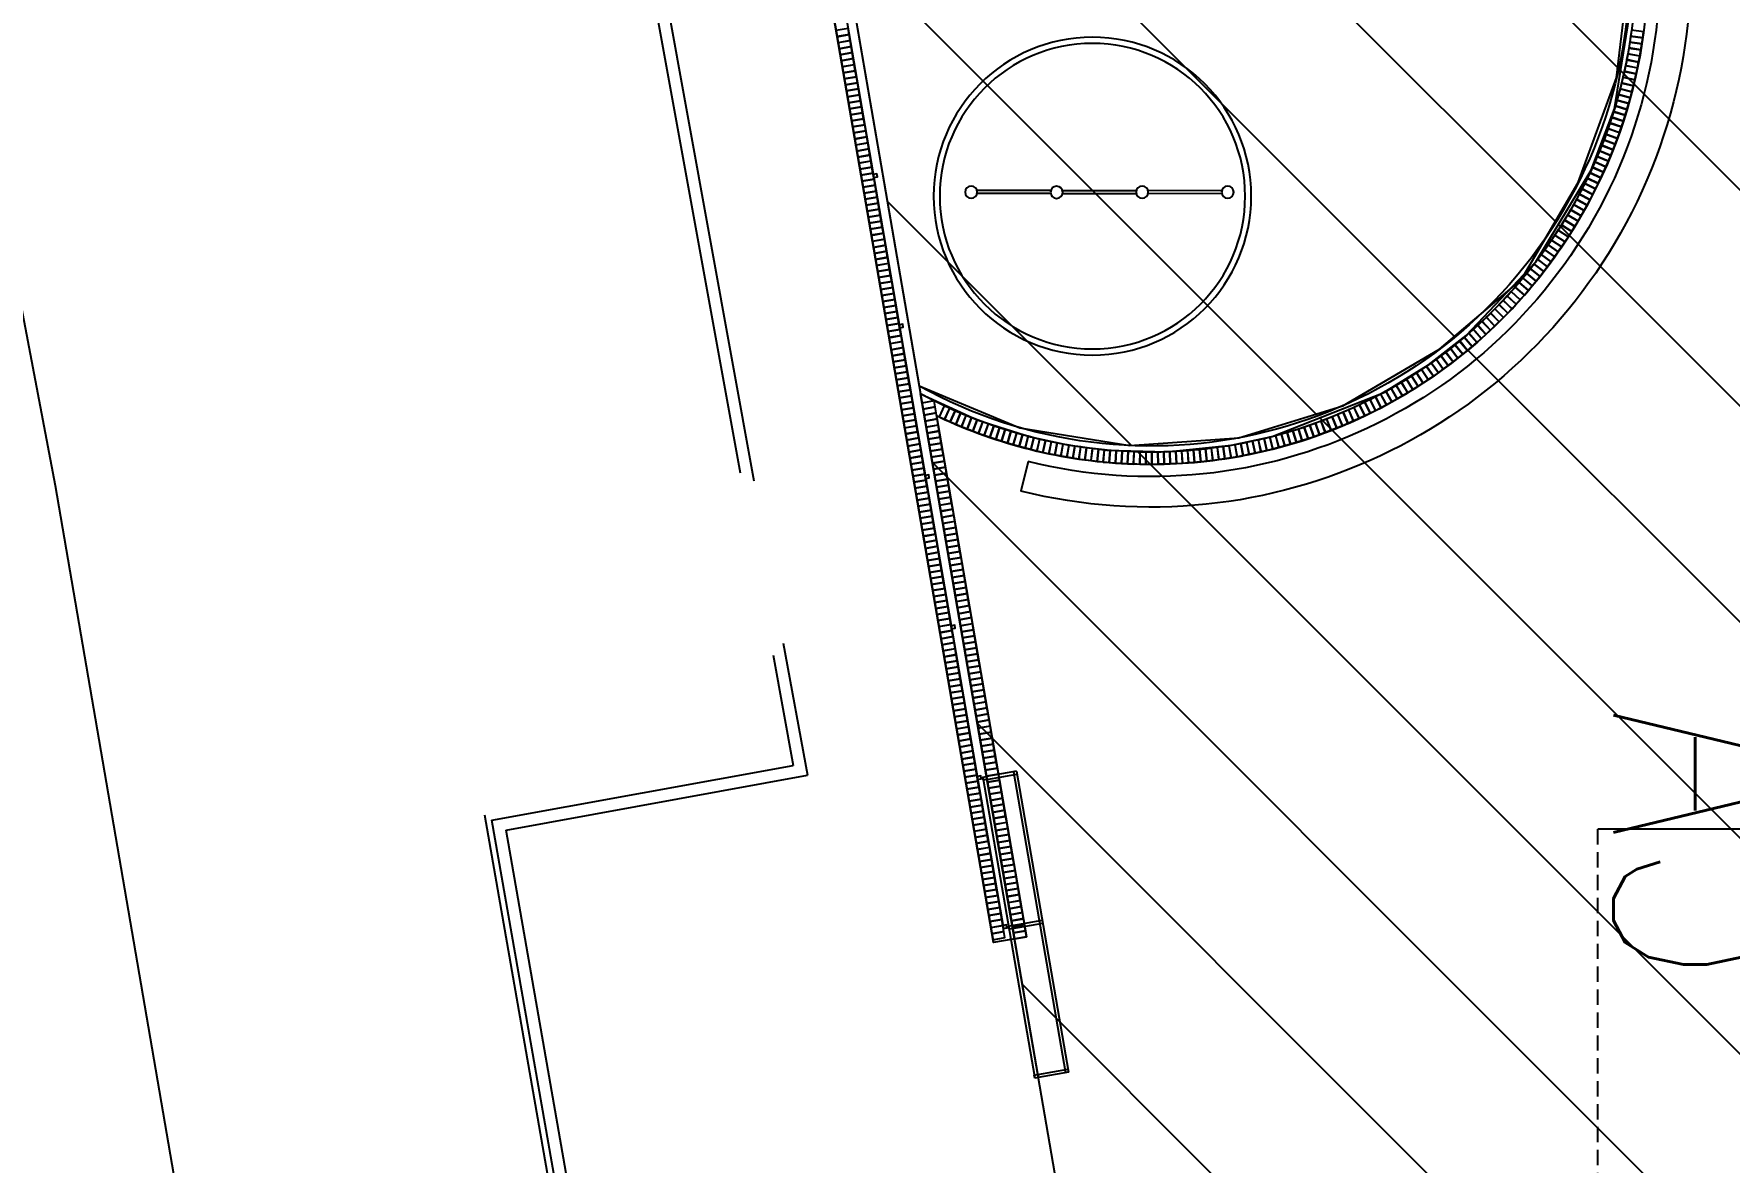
# Model space of a CAD drawing. Header units: inches. Extents: x 542650 to 544515, y 9574150 to 9574595.
# Drawn here: x 544302.72 to 544330.47, y 9574513.38 to 9574531.84 of the extents above; entities that cross this region are included whole.
import ezdxf

# ---------------------------------------------------------------- set-up
doc = ezdxf.new("R2010")
doc.units = ezdxf.units.IN
doc.header["$MEASUREMENT"] = 0
doc.linetypes.add('HIDDEN', pattern=[0.375, 0.25, -0.125])
for name, color, linetype in [('I-ARQ', 8, 'Continuous'), ('I-NORMO_INST', 4, 'Continuous'), ('SANIT', 3, 'Continuous')]:
    doc.layers.add(name, color=color, linetype=linetype)
doc.styles.add('200', font='ROMANS.SHX', dxfattribs={"width": 0.7, "height": 0.4})
pattern_1 = [(315, (1179.8033, 467.0157), (1.76776695297, 1.76776695297), [])]

# ---------------------------------------------------------------- blocks, each defined once
blk = doc.blocks.new('CERCA')
blk.add_lwpolyline([(-0.025, 0), (0.025, 0), (0.025, -0.06), (-0.025, -0.06)], close=True)
blk = doc.blocks.new('PISO TIJOLINHO')
at = {"layer": 'I-ARQ'}
blk.add_lwpolyline([(-0.05, 0), (-0.05, 0.2), (0.05, 0.2), (0.05, 0)], close=True, dxfattribs=at)
blk = doc.blocks.new('BL PRAÇA')
at = {"layer": 'I-ARQ'}
for p, q in [((464429.786, 9295916.447), (464429.786, 9295906.647)), ((464440.188, 9295900.494), (464440.187, 9295899.287)), ((464440.238, 9295900.494), (464440.237, 9295899.291)), ((464440.187, 9295899.094), (464440.185, 9295897.887)), ((464440.237, 9295899.094), (464440.235, 9295897.887)), ((464425.807, 9295897.984), (464425.722, 9295897.491)), ((464425.772, 9295897.483), (464425.857, 9295897.976)), ((464430.735, 9295897.134), (464425.807, 9295897.984)), ((464430.726, 9295897.085), (464425.799, 9295897.935)), ((464440.19, 9295897.693), (464440.188, 9295896.491)), ((464440.24, 9295897.695), (464440.238, 9295896.487)), ((464430.639, 9295896.582), (464425.712, 9295897.432)), ((464430.65, 9295896.641), (464425.722, 9295897.491)), ((464428.161, 9295897.071), (464428.246, 9295897.563)), ((464428.211, 9295897.062), (464428.295, 9295897.552)), ((464430.6, 9295896.65), (464430.685, 9295897.142)), ((464430.735, 9295897.134), (464430.65, 9295896.641)), ((464435.804, 9295897.324), (464435.319, 9295897.204)), ((464428.161, 9295896.919), (464428.176, 9295897.007)), ((464470.516, 9295889.407), (464427.929, 9295896.755)), ((464470.166, 9295889.822), (464437.039, 9295895.539)), ((464470.316, 9295889.644), (464437.007, 9295895.392)), ((464429.772, 9295888.779), (464430.668, 9295893.71)), ((464432.833, 9295893.317), (464430.668, 9295893.71)), ((464429.933, 9295888.547), (464430.829, 9295893.478)), ((464432.633, 9295893.15), (464430.829, 9295893.478)), ((464463.235, 9295887.794), (464435.489, 9295892.834)), ((464463.002, 9295887.632), (464435.617, 9295892.608)), ((464408.548, 9295892.185), (464430.014, 9295888.432)), ((464421.943, 9295890.147), (464429.772, 9295888.779)), ((464422.073, 9295889.922), (464429.933, 9295888.547))]:
    blk.add_line(p, q, dxfattribs=at)
at = {"layer": 'I-ARQ', "linetype": 'HIDDEN'}
blk.add_line((464371.786, 9295906.647), (464429.786, 9295906.647), dxfattribs=at)
at = {"layer": 'I-ARQ'}
for points in [[(464418.306, 9295898.619), (464371.786, 9295906.647), (464368.831, 9296025.977), (464470.316, 9296025.139), (464470.316, 9295889.644), (464428.161, 9295896.919)], [(464418.332, 9295898.767), (464371.933, 9295906.774), (464368.985, 9296025.826), (464470.166, 9296024.99), (464470.166, 9295889.822), (464428.186, 9295897.066)], [(464335.895, 9295898.682), (464352.65, 9295895.788), (464361.279, 9295894.675), (464389.002, 9295889.378), (464435.408, 9295881.401), (464442.849, 9295879.982), (464467.587, 9295874.892), (464479.64, 9295872.047), (464490.017, 9295869.647)], [(464436.554, 9295895.825), (464428.023, 9295897.297), (464427.929, 9295896.755)]]:
    blk.add_lwpolyline(points, dxfattribs=at)
for points in [[(464402.925, 9295918, -0.22074), (464380.66, 9295917.946, -0.071297), (464379.065, 9295918.979, -0.143294), (464377.036, 9295922.149, -0.071289), (464376.766, 9295924.031), (464376.766, 9296008.031, -0.405192), (464386.167, 9296017.726), (464454.256, 9296017.727, -0.405471), (464463.666, 9296008.031), (464463.666, 9295908.031, -0.292611), (464459.772, 9295901.946, -0.170288), (464454.651, 9295901.46, -0.170293), (464450.348, 9295904.278, 0.384147), (464439.642, 9295906.268, 0.384145), (464436.554, 9295895.825), (464428.023, 9295897.297), (464427.929, 9295896.755), (464470.516, 9295889.407), (464470.516, 9296024.938), (464472.366, 9296024.931)], [(464450.903, 9295904.704, 0.813469), (464435.319, 9295897.204)], [(464463.666, 9295908.031, -0.292607), (464459.772, 9295901.946, -0.350756), (464450.348, 9295904.278, 0.901294), (464436.554, 9295895.825, 0.901294)], [(464463.866, 9295908.031, -0.292607), (464459.855, 9295901.765, -0.350756), (464450.189, 9295904.157, 0.924065), (464436.913, 9295895.56, 0.935389)], [(464450.506, 9295904.4, 0.813469), (464435.804, 9295897.324)], [(464459.075, 9295901.348, -0.320261), (464450.109, 9295904.096, 0.92875), (464437.039, 9295895.539)]]:
    blk.add_lwpolyline(points, format="xyb", dxfattribs=at)
for centre, radius in [((464440.147, 9295898.377), 2.6), ((464440.147, 9295898.377), 2.5), ((464440.213, 9295900.591), 0.1), ((464440.212, 9295899.191), 0.1), ((464440.21, 9295897.791), 0.1), ((464440.213, 9295896.391), 0.1)]:
    blk.add_circle(centre, radius, dxfattribs=at)
for name, p, rotation in [('PISO TIJOLINHO', (464442.787, 9295907.391), 187.799592806431), ('PISO TIJOLINHO', (464441.519, 9295907.113), 196.9584970293207), ('PISO TIJOLINHO', (464441.615, 9295907.141), 196.2539659352523), ('PISO TIJOLINHO', (464441.711, 9295907.169), 195.5494348411838), ('PISO TIJOLINHO', (464441.807, 9295907.195), 194.8449037471153), ('PISO TIJOLINHO', (464441.904, 9295907.22), 194.140372653047), ('PISO TIJOLINHO', (464442.001, 9295907.244), 193.4358415589785), ('PISO TIJOLINHO', (464442.099, 9295907.266), 192.7313104649099), ('PISO TIJOLINHO', (464442.196, 9295907.288), 192.0267793708416), ('PISO TIJOLINHO', (464442.294, 9295907.308), 191.3222482767731), ('PISO TIJOLINHO', (464442.392, 9295907.327), 190.6177171827046), ('PISO TIJOLINHO', (464442.491, 9295907.345), 189.9131860886363), ('PISO TIJOLINHO', (464442.589, 9295907.361), 189.2086549945678), ('PISO TIJOLINHO', (464442.688, 9295907.377), 188.5041239004993), ('PISO TIJOLINHO', (464440.766, 9295906.842), 202.5947457818683), ('PISO TIJOLINHO', (464440.859, 9295906.88), 201.8902146877999), ('PISO TIJOLINHO', (464440.952, 9295906.917), 201.1856835937313), ('PISO TIJOLINHO', (464441.045, 9295906.952), 200.481152499663), ('PISO TIJOLINHO', (464441.139, 9295906.987), 199.7766214055945), ('PISO TIJOLINHO', (464441.234, 9295907.02), 199.072090311526), ('PISO TIJOLINHO', (464441.328, 9295907.052), 198.3675592174576), ('PISO TIJOLINHO', (464441.423, 9295907.083), 197.6630281233891), ('PISO TIJOLINHO', (464440.132, 9295906.546), 207.5264634403474), ('PISO TIJOLINHO', (464440.221, 9295906.591), 206.8219323462791), ('PISO TIJOLINHO', (464440.311, 9295906.636), 206.1174012522106), ('PISO TIJOLINHO', (464440.401, 9295906.679), 205.4128701581421), ('PISO TIJOLINHO', (464440.492, 9295906.722), 204.7083390640737), ('PISO TIJOLINHO', (464440.583, 9295906.763), 204.0038079700052), ('PISO TIJOLINHO', (464440.674, 9295906.803), 203.2992768759367), ('PISO TIJOLINHO', (464439.696, 9295906.301), 211.0491189106898), ('PISO TIJOLINHO', (464439.782, 9295906.352), 210.3445878166213), ('PISO TIJOLINHO', (464439.869, 9295906.402), 209.6400567225528), ('PISO TIJOLINHO', (464439.956, 9295906.451), 208.9355256284844), ('PISO TIJOLINHO', (464440.044, 9295906.499), 208.2309945344159), ('PISO TIJOLINHO', (464439.276, 9295906.03), 214.5717603616716), ('PISO TIJOLINHO', (464439.359, 9295906.086), 213.8672324841406), ('PISO TIJOLINHO', (464439.442, 9295906.142), 213.1627046066095), ('PISO TIJOLINHO', (464439.526, 9295906.196), 212.4581767290784), ('PISO TIJOLINHO', (464439.611, 9295906.249), 211.7536488515474), ('PISO TIJOLINHO', (464438.873, 9295905.734), 218.0943997493268), ('PISO TIJOLINHO', (464438.953, 9295905.795), 217.3898718717957), ('PISO TIJOLINHO', (464439.032, 9295905.855), 216.6853439942648), ('PISO TIJOLINHO', (464439.113, 9295905.915), 215.9808161167337), ('PISO TIJOLINHO', (464439.194, 9295905.973), 215.2762882392026), ('PISO TIJOLINHO', (464438.565, 9295905.48), 220.912511259451), ('PISO TIJOLINHO', (464438.641, 9295905.545), 220.2079833819199), ('PISO TIJOLINHO', (464438.718, 9295905.609), 219.5034555043889), ('PISO TIJOLINHO', (464438.795, 9295905.672), 218.7989276268579), ('PISO TIJOLINHO', (464438.197, 9295905.141), 224.4351506471061), ('PISO TIJOLINHO', (464438.269, 9295905.21), 223.7306227695751), ('PISO TIJOLINHO', (464438.342, 9295905.279), 223.0260948920441), ('PISO TIJOLINHO', (464438.415, 9295905.347), 222.3215670145131), ('PISO TIJOLINHO', (464438.49, 9295905.414), 221.617039136982), ('PISO TIJOLINHO', (464437.987, 9295904.927), 226.5487342796993), ('PISO TIJOLINHO', (464438.056, 9295904.999), 225.8442064021682), ('PISO TIJOLINHO', (464438.126, 9295905.07), 225.1396785246373), ('PISO TIJOLINHO', (464437.719, 9295904.63), 229.3668457898235), ('PISO TIJOLINHO', (464437.785, 9295904.705), 228.6623179122924), ('PISO TIJOLINHO', (464437.851, 9295904.78), 227.9577900347615), ('PISO TIJOLINHO', (464437.919, 9295904.854), 227.2532621572304), ('PISO TIJOLINHO', (464437.466, 9295904.32), 232.1849572999476), ('PISO TIJOLINHO', (464437.528, 9295904.399), 231.4804294224165), ('PISO TIJOLINHO', (464437.591, 9295904.476), 230.7759015448856), ('PISO TIJOLINHO', (464437.655, 9295904.554), 230.0713736673546), ('PISO TIJOLINHO', (464437.287, 9295904.08), 234.2985409325407), ('PISO TIJOLINHO', (464437.346, 9295904.16), 233.5940130550097), ('PISO TIJOLINHO', (464437.405, 9295904.241), 232.8894851774787), ('PISO TIJOLINHO', (464437.061, 9295903.749), 237.1166524426649), ('PISO TIJOLINHO', (464437.116, 9295903.833), 236.4121245651338), ('PISO TIJOLINHO', (464437.172, 9295903.916), 235.7075966876029), ('PISO TIJOLINHO', (464437.229, 9295903.998), 235.0030688100718), ('PISO TIJOLINHO', (464436.903, 9295903.494), 239.230236075258), ('PISO TIJOLINHO', (464436.955, 9295903.58), 238.525708197727), ('PISO TIJOLINHO', (464437.008, 9295903.665), 237.821180320196), ('PISO TIJOLINHO', (464436.755, 9295903.234), 241.3438197078512), ('PISO TIJOLINHO', (464436.803, 9295903.321), 240.6392918303202), ('PISO TIJOLINHO', (464436.853, 9295903.408), 239.9347639527891), ('PISO TIJOLINHO', (464436.616, 9295902.968), 243.4574033404443), ('PISO TIJOLINHO', (464436.661, 9295903.057), 242.7528754629133), ('PISO TIJOLINHO', (464436.707, 9295903.146), 242.0483475853821), ('PISO TIJOLINHO', (464436.486, 9295902.697), 245.5709869730375), ('PISO TIJOLINHO', (464436.528, 9295902.788), 244.8664590955063), ('PISO TIJOLINHO', (464436.571, 9295902.878), 244.1619312179754), ('PISO TIJOLINHO', (464436.367, 9295902.422), 247.6845706056305), ('PISO TIJOLINHO', (464436.406, 9295902.514), 246.9800427280994), ('PISO TIJOLINHO', (464436.446, 9295902.606), 246.2755148505685), ('PISO TIJOLINHO', (464436.259, 9295902.142), 249.7981542382236), ('PISO TIJOLINHO', (464436.294, 9295902.236), 249.0936263606927), ('PISO TIJOLINHO', (464436.33, 9295902.329), 248.3890984831616), ('PISO TIJOLINHO', (464436.16, 9295901.859), 251.9117378708168), ('PISO TIJOLINHO', (464436.192, 9295901.954), 251.2072099932858), ('PISO TIJOLINHO', (464436.225, 9295902.048), 250.5026821157547), ('PISO TIJOLINHO', (464436.072, 9295901.572), 254.0253215034099), ('PISO TIJOLINHO', (464436.101, 9295901.668), 253.3207936258789), ('PISO TIJOLINHO', (464436.13, 9295901.764), 252.6162657483477), ('PISO TIJOLINHO', (464435.995, 9295901.282), 256.138905136003), ('PISO TIJOLINHO', (464436.02, 9295901.379), 255.434377258472), ('PISO TIJOLINHO', (464436.046, 9295901.476), 254.729849380941), ('PISO TIJOLINHO', (464435.929, 9295900.99), 258.2524887685961), ('PISO TIJOLINHO', (464435.95, 9295901.087), 257.5479608910651), ('PISO TIJOLINHO', (464435.972, 9295901.185), 256.8434330135341), ('PISO TIJOLINHO', (464435.873, 9295900.695), 260.3660724011893), ('PISO TIJOLINHO', (464435.89, 9295900.793), 259.6615445236582), ('PISO TIJOLINHO', (464435.909, 9295900.892), 258.9570166461272), ('PISO TIJOLINHO', (464435.842, 9295900.497), 261.7751281562513), ('PISO TIJOLINHO', (464435.857, 9295900.596), 261.0706002787203), ('PISO TIJOLINHO', (464435.805, 9295900.2), 263.8887117888445), ('PISO TIJOLINHO', (464435.816, 9295900.299), 263.1841839113135), ('PISO TIJOLINHO', (464435.828, 9295900.398), 262.4796560337824), ('PISO TIJOLINHO', (464435.778, 9295899.901), 266.0022954214376), ('PISO TIJOLINHO', (464435.786, 9295900), 265.2977675439067), ('PISO TIJOLINHO', (464435.795, 9295900.1), 264.5932396663756), ('PISO TIJOLINHO', (464435.763, 9295899.601), 268.1158790540308), ('PISO TIJOLINHO', (464435.767, 9295899.701), 267.4113511764997), ('PISO TIJOLINHO', (464435.772, 9295899.801), 266.7068232989686), ('PISO TIJOLINHO', (464435.759, 9295899.401), 269.5249348090928), ('PISO TIJOLINHO', (464435.758, 9295899.301), 270.2294626866238), ('PISO TIJOLINHO', (464435.76, 9295899.501), 268.8204069315618), ('PISO TIJOLINHO', (464435.759, 9295899.201), 270.933990564155), ('PISO TIJOLINHO', (464435.762, 9295899.101), 271.6385184416858), ('PISO TIJOLINHO', (464435.765, 9295899.001), 272.3430463192169), ('PISO TIJOLINHO', (464435.77, 9295898.901), 273.047574196748), ('PISO TIJOLINHO', (464435.776, 9295898.802), 273.7521020742791), ('PISO TIJOLINHO', (464435.783, 9295898.702), 274.45662995181), ('PISO TIJOLINHO', (464435.791, 9295898.602), 275.1611578293411), ('PISO TIJOLINHO', (464435.801, 9295898.503), 275.8656857068722), ('PISO TIJOLINHO', (464435.812, 9295898.403), 276.5702135844033), ('PISO TIJOLINHO', (464435.824, 9295898.304), 277.2747414619342), ('PISO TIJOLINHO', (464435.837, 9295898.205), 277.9792693394653), ('PISO TIJOLINHO', (464435.852, 9295898.106), 278.6837972169964), ('PISO TIJOLINHO', (464435.867, 9295898.007), 279.3883250945275), ('PISO TIJOLINHO', (464435.884, 9295897.909), 280.0928529720584), ('PISO TIJOLINHO', (464435.902, 9295897.81), 280.7973808495894), ('PISO TIJOLINHO', (464435.922, 9295897.712), 281.5019087271206), ('PISO TIJOLINHO', (464435.942, 9295897.614), 282.2064366046516), ('PISO TIJOLINHO', (464435.964, 9295897.517), 282.9109644821825), ('PISO TIJOLINHO', (464435.987, 9295897.419), 283.6154923597136), ('PISO TIJOLINHO', (464436.011, 9295897.322), 284.3200202372448), ('PISO TIJOLINHO', (464428.075, 9295897.289), 170.2093500881294), ('PISO TIJOLINHO', (464428.173, 9295897.272), 170.2093500881294), ('PISO TIJOLINHO', (464428.272, 9295897.255), 170.2093500881294), ('PISO TIJOLINHO', (464428.37, 9295897.238), 170.2093500881294), ('PISO TIJOLINHO', (464428.469, 9295897.221), 170.2093500881294), ('PISO TIJOLINHO', (464428.567, 9295897.204), 170.2093500881294), ('PISO TIJOLINHO', (464428.666, 9295897.187), 170.2093500881294), ('PISO TIJOLINHO', (464428.764, 9295897.17), 170.2093500881294), ('PISO TIJOLINHO', (464428.863, 9295897.153), 170.2093500881294), ('PISO TIJOLINHO', (464428.961, 9295897.136), 170.2093500881294), ('PISO TIJOLINHO', (464429.06, 9295897.119), 170.2093500881294), ('PISO TIJOLINHO', (464436.036, 9295897.226), 285.0245481147756), ('PISO TIJOLINHO', (464436.063, 9295897.129), 285.7290759923067), ('PISO TIJOLINHO', (464436.091, 9295897.033), 286.4336038698378), ('PISO TIJOLINHO', (464428.026, 9295896.739), 350.2093500867766), ('PISO TIJOLINHO', (464428.124, 9295896.722), 350.2093500867766), ('CERCA', (464428.185, 9295896.914), 170.2093500891636), ('PISO TIJOLINHO', (464428.223, 9295896.705), 350.2093500867766), ('PISO TIJOLINHO', (464428.321, 9295896.688), 350.2093500867766), ('PISO TIJOLINHO', (464428.42, 9295896.671), 350.2093500867766), ('PISO TIJOLINHO', (464428.518, 9295896.654), 350.2093500867766), ('PISO TIJOLINHO', (464429.158, 9295897.102), 170.2093500881294), ('PISO TIJOLINHO', (464429.257, 9295897.085), 170.2093500881294), ('PISO TIJOLINHO', (464429.356, 9295897.068), 170.2093500881294), ('PISO TIJOLINHO', (464429.454, 9295897.051), 170.2093500881294), ('PISO TIJOLINHO', (464429.553, 9295897.034), 170.2093500881294), ('PISO TIJOLINHO', (464429.651, 9295897.016), 170.2093500881294), ('PISO TIJOLINHO', (464429.75, 9295896.999), 170.2093500881294), ('PISO TIJOLINHO', (464429.848, 9295896.982), 170.2093500881294), ('PISO TIJOLINHO', (464429.947, 9295896.965), 170.2093500881294), ('PISO TIJOLINHO', (464430.045, 9295896.948), 170.2093500881294), ('PISO TIJOLINHO', (464430.144, 9295896.931), 170.2093500881294), ('PISO TIJOLINHO', (464430.242, 9295896.914), 170.2093500881294), ('PISO TIJOLINHO', (464430.341, 9295896.897), 170.2093500881294), ('PISO TIJOLINHO', (464430.44, 9295896.88), 170.2093500881294), ('PISO TIJOLINHO', (464430.538, 9295896.863), 170.2093500881294), ('PISO TIJOLINHO', (464430.637, 9295896.846), 170.2093500881294), ('PISO TIJOLINHO', (464436.12, 9295896.937), 287.1381317473689), ('PISO TIJOLINHO', (464436.15, 9295896.842), 287.8426596248999), ('PISO TIJOLINHO', (464436.181, 9295896.747), 288.5471875024309), ('PISO TIJOLINHO', (464428.617, 9295896.637), 350.2093500867766), ('PISO TIJOLINHO', (464428.716, 9295896.62), 350.2093500867766), ('PISO TIJOLINHO', (464428.814, 9295896.603), 350.2093500867766), ('PISO TIJOLINHO', (464428.913, 9295896.586), 350.2093500867766), ('PISO TIJOLINHO', (464429.011, 9295896.569), 350.2093500867766), ('PISO TIJOLINHO', (464429.11, 9295896.552), 350.2093500867766), ('PISO TIJOLINHO', (464429.208, 9295896.535), 350.2093500867766), ('PISO TIJOLINHO', (464429.307, 9295896.518), 350.2093500867766), ('PISO TIJOLINHO', (464429.405, 9295896.501), 350.2093500867766), ('PISO TIJOLINHO', (464429.504, 9295896.484), 350.2093500867766), ('PISO TIJOLINHO', (464429.602, 9295896.467), 350.2093500867766), ('PISO TIJOLINHO', (464429.701, 9295896.45), 350.2093500867766), ('PISO TIJOLINHO', (464429.8, 9295896.433), 350.2093500867766), ('PISO TIJOLINHO', (464429.898, 9295896.416), 350.2093500867766), ('PISO TIJOLINHO', (464429.997, 9295896.399), 350.2093500867766), ('PISO TIJOLINHO', (464430.095, 9295896.382), 350.2093500867766), ('PISO TIJOLINHO', (464430.194, 9295896.365), 350.2093500867766), ('PISO TIJOLINHO', (464430.735, 9295896.829), 170.2093500881294), ('PISO TIJOLINHO', (464430.834, 9295896.812), 170.2093500881294), ('PISO TIJOLINHO', (464430.932, 9295896.795), 170.2093500881294), ('PISO TIJOLINHO', (464431.031, 9295896.778), 170.2093500881294), ('PISO TIJOLINHO', (464431.129, 9295896.761), 170.2093500881294), ('PISO TIJOLINHO', (464431.228, 9295896.744), 170.2093500881294), ('PISO TIJOLINHO', (464431.326, 9295896.727), 170.2093500881294), ('PISO TIJOLINHO', (464431.425, 9295896.71), 170.2093500881294), ('PISO TIJOLINHO', (464431.524, 9295896.693), 170.2093500881294), ('PISO TIJOLINHO', (464431.622, 9295896.676), 170.2093500881294), ('PISO TIJOLINHO', (464431.721, 9295896.659), 170.2093500881294), ('PISO TIJOLINHO', (464431.819, 9295896.642), 170.2093500881294), ('PISO TIJOLINHO', (464431.918, 9295896.625), 170.2093500881294), ('PISO TIJOLINHO', (464432.016, 9295896.608), 170.2093500881294), ('PISO TIJOLINHO', (464432.115, 9295896.591), 170.2093500881294), ('PISO TIJOLINHO', (464432.213, 9295896.574), 170.2093500881294), ('PISO TIJOLINHO', (464436.213, 9295896.652), 289.251715379962), ('PISO TIJOLINHO', (464436.247, 9295896.558), 289.956243257493), ('PISO TIJOLINHO', (464436.281, 9295896.464), 290.660771135024), ('PISO TIJOLINHO', (464430.292, 9295896.348), 350.2093500867766), ('PISO TIJOLINHO', (464430.391, 9295896.331), 350.2093500867766), ('PISO TIJOLINHO', (464430.489, 9295896.314), 350.2093500867766), ('PISO TIJOLINHO', (464430.588, 9295896.297), 350.2093500867766), ('CERCA', (464430.624, 9295896.493), 170.2093500891636), ('PISO TIJOLINHO', (464430.686, 9295896.28), 350.2093500867766), ('PISO TIJOLINHO', (464430.785, 9295896.263), 350.2093500867766), ('PISO TIJOLINHO', (464430.884, 9295896.246), 350.2093500867766), ('PISO TIJOLINHO', (464430.982, 9295896.229), 350.2093500867766), ('PISO TIJOLINHO', (464431.081, 9295896.212), 350.2093500867766), ('PISO TIJOLINHO', (464431.179, 9295896.195), 350.2093500867766), ('PISO TIJOLINHO', (464431.278, 9295896.178), 350.2093500867766), ('PISO TIJOLINHO', (464431.376, 9295896.161), 350.2093500867766), ('PISO TIJOLINHO', (464431.475, 9295896.144), 350.2093500867766), ('PISO TIJOLINHO', (464431.573, 9295896.127), 350.2093500867766), ('PISO TIJOLINHO', (464431.672, 9295896.11), 350.2093500867766), ('PISO TIJOLINHO', (464431.77, 9295896.093), 350.2093500867766), ('PISO TIJOLINHO', (464432.312, 9295896.557), 170.2093500881294), ('PISO TIJOLINHO', (464432.41, 9295896.54), 170.2093500881294), ('PISO TIJOLINHO', (464432.509, 9295896.523), 170.2093500881294), ('PISO TIJOLINHO', (464432.608, 9295896.506), 170.2093500881294), ('PISO TIJOLINHO', (464432.706, 9295896.489), 170.2093500881294), ('PISO TIJOLINHO', (464432.805, 9295896.472), 170.2093500881294), ('PISO TIJOLINHO', (464432.903, 9295896.455), 170.2093500881294), ('PISO TIJOLINHO', (464433.002, 9295896.438), 170.2093500881294), ('PISO TIJOLINHO', (464433.1, 9295896.421), 170.2093500881294), ('PISO TIJOLINHO', (464433.199, 9295896.404), 170.2093500881294), ('PISO TIJOLINHO', (464433.297, 9295896.387), 170.2093500881294), ('PISO TIJOLINHO', (464433.396, 9295896.37), 170.2093500881294), ('PISO TIJOLINHO', (464433.494, 9295896.353), 170.2093500881294), ('PISO TIJOLINHO', (464433.593, 9295896.336), 170.2093500881294), ('PISO TIJOLINHO', (464433.691, 9295896.319), 170.2093500881294), ('PISO TIJOLINHO', (464433.79, 9295896.302), 170.2093500881294), ('PISO TIJOLINHO', (464433.889, 9295896.285), 170.2093500881294), ('PISO TIJOLINHO', (464436.317, 9295896.371), 291.3652990125551), ('PISO TIJOLINHO', (464436.354, 9295896.278), 292.0698268900862), ('PISO TIJOLINHO', (464436.392, 9295896.186), 292.7743547676172), ('PISO TIJOLINHO', (464431.869, 9295896.076), 350.2093500867766), ('PISO TIJOLINHO', (464431.967, 9295896.059), 350.2093500867766), ('PISO TIJOLINHO', (464432.066, 9295896.042), 350.2093500867766), ('PISO TIJOLINHO', (464432.165, 9295896.025), 350.2093500867766), ('PISO TIJOLINHO', (464432.263, 9295896.008), 350.2093500867766), ('PISO TIJOLINHO', (464432.362, 9295895.991), 350.2093500867766), ('PISO TIJOLINHO', (464432.46, 9295895.974), 350.2093500867766), ('PISO TIJOLINHO', (464432.559, 9295895.957), 350.2093500867766), ('PISO TIJOLINHO', (464432.657, 9295895.94), 350.2093500867766), ('PISO TIJOLINHO', (464432.756, 9295895.923), 350.2093500867766), ('PISO TIJOLINHO', (464432.854, 9295895.906), 350.2093500867766), ('PISO TIJOLINHO', (464432.953, 9295895.889), 350.2093500867766), ('PISO TIJOLINHO', (464433.051, 9295895.872), 350.2093500867766), ('CERCA', (464433.088, 9295896.068), 170.2093500891636), ('PISO TIJOLINHO', (464433.15, 9295895.855), 350.2093500867766), ('PISO TIJOLINHO', (464433.249, 9295895.838), 350.2093500867766), ('PISO TIJOLINHO', (464433.347, 9295895.821), 350.2093500867766), ('PISO TIJOLINHO', (464433.987, 9295896.268), 170.2093500881294), ('PISO TIJOLINHO', (464434.086, 9295896.251), 170.2093500881294), ('PISO TIJOLINHO', (464434.184, 9295896.234), 170.2093500881294), ('PISO TIJOLINHO', (464434.283, 9295896.217), 170.2093500881294), ('PISO TIJOLINHO', (464434.381, 9295896.2), 170.2093500881294), ('PISO TIJOLINHO', (464434.48, 9295896.183), 170.2093500881294), ('PISO TIJOLINHO', (464434.578, 9295896.166), 170.2093500881294), ('PISO TIJOLINHO', (464434.677, 9295896.149), 170.2093500881294), ('PISO TIJOLINHO', (464434.775, 9295896.132), 170.2093500881294), ('PISO TIJOLINHO', (464434.874, 9295896.115), 170.2093500881294), ('PISO TIJOLINHO', (464434.973, 9295896.098), 170.2093500881294), ('PISO TIJOLINHO', (464435.071, 9295896.081), 170.2093500881294), ('PISO TIJOLINHO', (464435.17, 9295896.064), 170.2093500881294), ('PISO TIJOLINHO', (464435.268, 9295896.047), 170.2093500881294), ('PISO TIJOLINHO', (464435.367, 9295896.03), 170.2093500881294), ('PISO TIJOLINHO', (464435.465, 9295896.013), 170.2093500881294), ('PISO TIJOLINHO', (464436.432, 9295896.094), 293.4788826451481), ('PISO TIJOLINHO', (464436.472, 9295896.002), 294.1834105226793), ('PISO TIJOLINHO', (464436.514, 9295895.911), 294.8879384002103), ('PISO TIJOLINHO', (464433.446, 9295895.804), 350.2093500867766), ('PISO TIJOLINHO', (464433.544, 9295895.787), 350.2093500867766), ('PISO TIJOLINHO', (464433.643, 9295895.77), 350.2093500867766), ('PISO TIJOLINHO', (464433.741, 9295895.753), 350.2093500867766), ('PISO TIJOLINHO', (464433.84, 9295895.736), 350.2093500867766), ('PISO TIJOLINHO', (464433.938, 9295895.719), 350.2093500867766), ('PISO TIJOLINHO', (464434.037, 9295895.702), 350.2093500867766), ('PISO TIJOLINHO', (464434.135, 9295895.685), 350.2093500867766), ('PISO TIJOLINHO', (464434.234, 9295895.668), 350.2093500867766), ('PISO TIJOLINHO', (464434.333, 9295895.651), 350.2093500867766), ('PISO TIJOLINHO', (464434.431, 9295895.634), 350.2093500867766), ('PISO TIJOLINHO', (464434.53, 9295895.617), 350.2093500867766), ('PISO TIJOLINHO', (464434.628, 9295895.6), 350.2093500867766), ('PISO TIJOLINHO', (464434.727, 9295895.583), 350.2093500867766), ('PISO TIJOLINHO', (464434.825, 9295895.566), 350.2093500867766), ('PISO TIJOLINHO', (464434.924, 9295895.549), 350.2093500867766), ('PISO TIJOLINHO', (464435.564, 9295895.996), 170.2093500881294), ('PISO TIJOLINHO', (464435.662, 9295895.979), 170.2093500881294), ('PISO TIJOLINHO', (464435.761, 9295895.962), 170.2093500881294), ('PISO TIJOLINHO', (464435.859, 9295895.945), 170.2093500881294), ('PISO TIJOLINHO', (464435.958, 9295895.928), 170.2093500881294), ('PISO TIJOLINHO', (464436.057, 9295895.911), 170.2093500881294), ('PISO TIJOLINHO', (464436.155, 9295895.894), 170.2093500881294), ('PISO TIJOLINHO', (464436.254, 9295895.877), 170.2093500881294), ('PISO TIJOLINHO', (464436.352, 9295895.86), 170.2093500881294), ('PISO TIJOLINHO', (464436.451, 9295895.843), 170.2093500881294), ('PISO TIJOLINHO', (464436.549, 9295895.826), 170.2093500881294), ('PISO TIJOLINHO', (464436.648, 9295895.809), 170.2093500881294), ('PISO TIJOLINHO', (464436.746, 9295895.792), 170.2093500881294), ('PISO TIJOLINHO', (464435.022, 9295895.532), 350.2093500867766), ('PISO TIJOLINHO', (464435.121, 9295895.515), 350.2093500867766), ('PISO TIJOLINHO', (464435.219, 9295895.498), 350.2093500867766), ('PISO TIJOLINHO', (464435.318, 9295895.48), 350.2093500867766), ('PISO TIJOLINHO', (464435.417, 9295895.463), 350.2093500867766), ('PISO TIJOLINHO', (464435.515, 9295895.446), 350.2093500867766), ('CERCA', (464435.551, 9295895.643), 170.2093500891636), ('PISO TIJOLINHO', (464435.614, 9295895.429), 350.2093500867766), ('PISO TIJOLINHO', (464435.712, 9295895.412), 350.2093500867766), ('PISO TIJOLINHO', (464435.811, 9295895.395), 350.2093500867766), ('PISO TIJOLINHO', (464435.909, 9295895.378), 350.2093500867766), ('PISO TIJOLINHO', (464436.008, 9295895.361), 350.2093500867766), ('PISO TIJOLINHO', (464436.106, 9295895.344), 350.2093500867766), ('PISO TIJOLINHO', (464436.205, 9295895.327), 350.2093500867766), ('PISO TIJOLINHO', (464436.303, 9295895.31), 350.2093500867766), ('PISO TIJOLINHO', (464436.402, 9295895.293), 350.2093500867766), ('PISO TIJOLINHO', (464436.5, 9295895.276), 350.2093500867766), ('PISO TIJOLINHO', (464436.599, 9295895.259), 350.2093500867766), ('PISO TIJOLINHO', (464436.698, 9295895.242), 350.2093500867766), ('PISO TIJOLINHO', (464436.796, 9295895.225), 350.2093500867766), ('PISO TIJOLINHO', (464436.895, 9295895.208), 350.2093500867766), ('PISO TIJOLINHO', (464436.993, 9295895.191), 350.2093500867766), ('PISO TIJOLINHO', (464437.092, 9295895.174), 350.2093500867766), ('PISO TIJOLINHO', (464437.19, 9295895.157), 350.2093500867766), ('PISO TIJOLINHO', (464437.289, 9295895.14), 350.2093500867766), ('PISO TIJOLINHO', (464437.387, 9295895.123), 350.2093500867766), ('PISO TIJOLINHO', (464437.486, 9295895.106), 350.2093500867766), ('PISO TIJOLINHO', (464437.584, 9295895.089), 350.2093500867766), ('PISO TIJOLINHO', (464437.683, 9295895.072), 350.2093500867766), ('PISO TIJOLINHO', (464437.782, 9295895.055), 350.2093500867766), ('PISO TIJOLINHO', (464437.88, 9295895.038), 350.2093500867766), ('PISO TIJOLINHO', (464437.979, 9295895.021), 350.2093500867766), ('CERCA', (464438.015, 9295895.218), 170.2093500891636), ('PISO TIJOLINHO', (464438.077, 9295895.004), 350.2093500867766), ('PISO TIJOLINHO', (464438.176, 9295894.987), 350.2093500867766), ('PISO TIJOLINHO', (464438.274, 9295894.97), 350.2093500867766), ('PISO TIJOLINHO', (464438.373, 9295894.953), 350.2093500867766), ('PISO TIJOLINHO', (464438.471, 9295894.936), 350.2093500867766), ('PISO TIJOLINHO', (464438.57, 9295894.919), 350.2093500867766), ('PISO TIJOLINHO', (464438.668, 9295894.902), 350.2093500867766), ('PISO TIJOLINHO', (464438.767, 9295894.885), 350.2093500867766), ('PISO TIJOLINHO', (464438.866, 9295894.868), 350.2093500867766), ('PISO TIJOLINHO', (464438.964, 9295894.851), 350.2093500867766), ('PISO TIJOLINHO', (464439.063, 9295894.834), 350.2093500867766), ('PISO TIJOLINHO', (464439.161, 9295894.817), 350.2093500867766), ('PISO TIJOLINHO', (464439.26, 9295894.8), 350.2093500867766), ('PISO TIJOLINHO', (464439.358, 9295894.783), 350.2093500867766), ('PISO TIJOLINHO', (464439.457, 9295894.766), 350.2093500867766), ('PISO TIJOLINHO', (464439.555, 9295894.749), 350.2093500867766), ('PISO TIJOLINHO', (464439.654, 9295894.732), 350.2093500867766), ('PISO TIJOLINHO', (464439.752, 9295894.715), 350.2093500867766), ('PISO TIJOLINHO', (464439.851, 9295894.698), 350.2093500867766), ('PISO TIJOLINHO', (464439.95, 9295894.681), 350.2093500867766), ('PISO TIJOLINHO', (464440.048, 9295894.664), 350.2093500867766), ('PISO TIJOLINHO', (464440.147, 9295894.647), 350.2093500867766), ('PISO TIJOLINHO', (464440.245, 9295894.63), 350.2093500867766), ('PISO TIJOLINHO', (464440.344, 9295894.613), 350.2093500867766), ('PISO TIJOLINHO', (464440.442, 9295894.596), 350.2093500867766), ('CERCA', (464440.478, 9295894.793), 170.2093500891636), ('PISO TIJOLINHO', (464440.541, 9295894.579), 350.2093500867766), ('PISO TIJOLINHO', (464440.639, 9295894.562), 350.2093500867766), ('PISO TIJOLINHO', (464440.738, 9295894.545), 350.2093500867766), ('PISO TIJOLINHO', (464440.836, 9295894.528), 350.2093500867766), ('PISO TIJOLINHO', (464440.935, 9295894.511), 350.2093500867766), ('PISO TIJOLINHO', (464441.034, 9295894.494), 350.2093500867766), ('PISO TIJOLINHO', (464441.132, 9295894.477), 350.2093500867766), ('PISO TIJOLINHO', (464441.231, 9295894.46), 350.2093500867766), ('PISO TIJOLINHO', (464441.329, 9295894.443), 350.2093500867766), ('PISO TIJOLINHO', (464441.428, 9295894.426), 350.2093500867766), ('PISO TIJOLINHO', (464441.526, 9295894.409), 350.2093500867766), ('PISO TIJOLINHO', (464441.625, 9295894.392), 350.2093500867766), ('PISO TIJOLINHO', (464441.723, 9295894.375), 350.2093500867766), ('PISO TIJOLINHO', (464441.822, 9295894.358), 350.2093500867766), ('PISO TIJOLINHO', (464441.92, 9295894.341), 350.2093500867766), ('PISO TIJOLINHO', (464442.019, 9295894.324), 350.2093500867766), ('PISO TIJOLINHO', (464442.117, 9295894.307), 350.2093500867766), ('PISO TIJOLINHO', (464442.216, 9295894.29), 350.2093500867766), ('PISO TIJOLINHO', (464442.315, 9295894.273), 350.2093500867766), ('PISO TIJOLINHO', (464442.413, 9295894.256), 350.2093500867766), ('PISO TIJOLINHO', (464442.512, 9295894.239), 350.2093500867766), ('PISO TIJOLINHO', (464442.61, 9295894.222), 350.2093500867766), ('PISO TIJOLINHO', (464442.709, 9295894.205), 350.2093500867766), ('PISO TIJOLINHO', (464442.807, 9295894.188), 350.2093500867766)]:
    blk.add_blockref(name, p, dxfattribs=dict(at, rotation=rotation))
at = {"layer": 'I-ARQ', "extrusion": (0, 0, -1), "zscale": -1, "rotation": 189.7906499295359}
for p in [(-464425.737, 9295897.428), (-464428.176, 9295897.007), (-464430.615, 9295896.586)]:
    blk.add_blockref('CERCA', p, dxfattribs=at)

msp = doc.modelspace()

# ---------------------------------------------------------------- block references
at = {"layer": 'I-ARQ', "xscale": -1, "rotation": 270}
msp.add_blockref('BL PRAÇA', (-8751578.329, 9110089.041), dxfattribs=at)

# ---------------------------------------------------------------- next in the draw order: hatches: boundary and pattern name
h = msp.add_hatch()
h.set_pattern_fill('ANSI31', color=256, scale=20, angle=270, style=0)
h.set_pattern_definition(pattern_1)
h.paths.add_polyline_path([(544318.862, 9574525.398), (544320.661, 9574525.107), (544322.442, 9574525.233), (544324.146, 9574525.758), (544325.727, 9574526.684), (544327.066, 9574527.816), (544328.001, 9574529.412), (544328.625, 9574531.124), (544328.837, 9574532.904), (544328.639, 9574534.683), (544327.972, 9574536.509), (544327.099, 9574537.851), (544324.557, 9574540.293), (544323.63, 9574541.618), (544322.957, 9574543.194), (544322.638, 9574544.807), (544322.661, 9574546.529), (544323.019, 9574548.117), (544322.181, 9574547.207), (544321.16, 9574546.55), (544319.909, 9574546.15), (544318.757, 9574546.088), (544317.469, 9574546.353), (544316.375, 9574546.904), (544315.469, 9574547.697), (544314.772, 9574548.717), (544314.362, 9574549.86), (544314.251, 9574551.095), (544314.477, 9574552.38), (544315.003, 9574553.503), (544315.777, 9574554.434), (544316.737, 9574555.133), (544318.26, 9574555.668), (544319.138, 9574555.737), (544327.518, 9574555.737), (544327.53, 9574556.852), (544311.898, 9574556.857), (544317.209, 9574526.081)])
h = msp.add_hatch()
h.set_pattern_fill('ANSI31', color=256, scale=20, angle=270, style=0)
h.set_pattern_definition(pattern_1)
h.paths.add_polyline_path([(544399.419, 9574552.707), (544399.419, 9574545.297), (544337.251, 9574545.297), (544337.251, 9574515.297), (544349.117, 9574503.027), (544349.117, 9574465.807), (544345.701, 9574465.807), (544340.077, 9574468.867), (544337.882, 9574474.75), (544337.188, 9574480.484), (544337.547, 9574485.129), (544338.304, 9574488.383), (544339.35, 9574491.251), (544340.369, 9574494.134), (544340.508, 9574496.862), (544340.002, 9574499.181), (544338.598, 9574501.795), (544337.316, 9574503.184), (544335.764, 9574504.309), (544332.561, 9574505.68), (544331.243, 9574505.814), (544328.872, 9574505.606), (544326.723, 9574504.883), (544325.819, 9574504.399), (544325.047, 9574503.881), (544322.803, 9574501.553), (544322.588, 9574501.226), (544321.912, 9574498.826), (544317.231, 9574525.955), (544318.163, 9574525.526), (544318.53, 9574525.408), (544319.036, 9574525.248), (544319.638, 9574525.118), (544320.282, 9574525.033), (544321.265, 9574525.004), (544322.322, 9574525.11), (544322.99, 9574525.252), (544324.808, 9574525.971), (544325.547, 9574526.429), (544326.164, 9574526.907), (544327.307, 9574528.115), (544328.211, 9574529.616), (544328.592, 9574530.619), (544328.934, 9574532.73), (544328.786, 9574534.476), (544327.757, 9574537.095), (544327.432, 9574537.582), (544325.955, 9574539.13), (544324.482, 9574540.538), (544323.306, 9574542.516), (544322.831, 9574544.136), (544322.727, 9574546.179), (544322.833, 9574546.992), (544323.253, 9574548.47), (544324.459, 9574550.493), (544326.546, 9574552.144), (544327.69, 9574552.608), (544329.701, 9574552.907)])

# ---------------------------------------------------------------- next in the draw order: linework, layer by layer
at = {"layer": 'SANIT'}
for points in [[(544327.518, 9574555.737), (544327.53, 9574556.852), (544311.898, 9574556.857), (544317.209, 9574526.081), (544318.862, 9574525.398)], [(544321.912, 9574498.826), (544317.231, 9574525.955), (544318.163, 9574525.526), (544318.53, 9574525.408), (544319.036, 9574525.248), (544319.638, 9574525.118), (544320.282, 9574525.033), (544321.265, 9574525.004), (544322.322, 9574525.11), (544322.99, 9574525.252), (544324.808, 9574525.971), (544325.547, 9574526.429), (544326.164, 9574526.907), (544327.307, 9574528.115), (544328.211, 9574529.616), (544328.592, 9574530.619), (544328.934, 9574532.73)], [(544318.862, 9574525.398), (544320.661, 9574525.107), (544322.442, 9574525.233), (544324.146, 9574525.758), (544325.727, 9574526.684), (544327.066, 9574527.816), (544328.001, 9574529.412), (544328.625, 9574531.124), (544328.837, 9574532.904)]]:
    msp.add_lwpolyline(points, dxfattribs=at)

# ---------------------------------------------------------------- next in the draw order: texts
at = {"layer": 'I-NORMO_INST', "color": 4, "style": '200', "width": 0.7}
msp.add_text('A3', height=4, rotation=270, dxfattribs=at).set_placement((544328.579, 9574520.811, -446))

doc.saveas('drawing.dxf')
